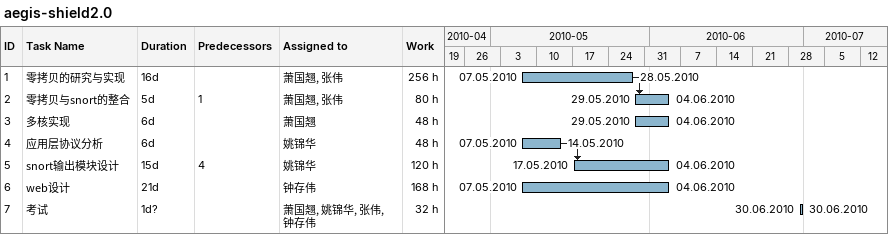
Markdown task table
aegis-shield2.0

| ID | Task | Duration | Start | Finish | Predecessors | Resources | Work (h) |
|---|---|---|---|---|---|---|---|
| 1 | 零拷贝的研究与实现 | 16d | 2010-05-07 | 2010-05-28 |  | 萧国翘, 张伟 | 256 |
| 2 | 零拷贝与snort的整合 | 5d | 2010-05-29 | 2010-06-04 | 1 | 萧国翘, 张伟 | 80 |
| 3 | 多核实现 | 6d | 2010-05-29 | 2010-06-04 |  | 萧国翘 | 48 |
| 4 | 应用层协议分析 | 6d | 2010-05-07 | 2010-05-14 |  | 姚锦华 | 48 |
| 5 | snort输出模块设计 | 15d | 2010-05-17 | 2010-06-04 | 4 | 姚锦华 | 120 |
| 6 | web设计 | 21d | 2010-05-07 | 2010-06-04 |  | 钟存伟 | 168 |
| 7 | 考试 | 1d? | 2010-06-30 | 2010-06-30 |  | 萧国翘, 姚锦华, 张伟, 钟存伟 | 32 |
